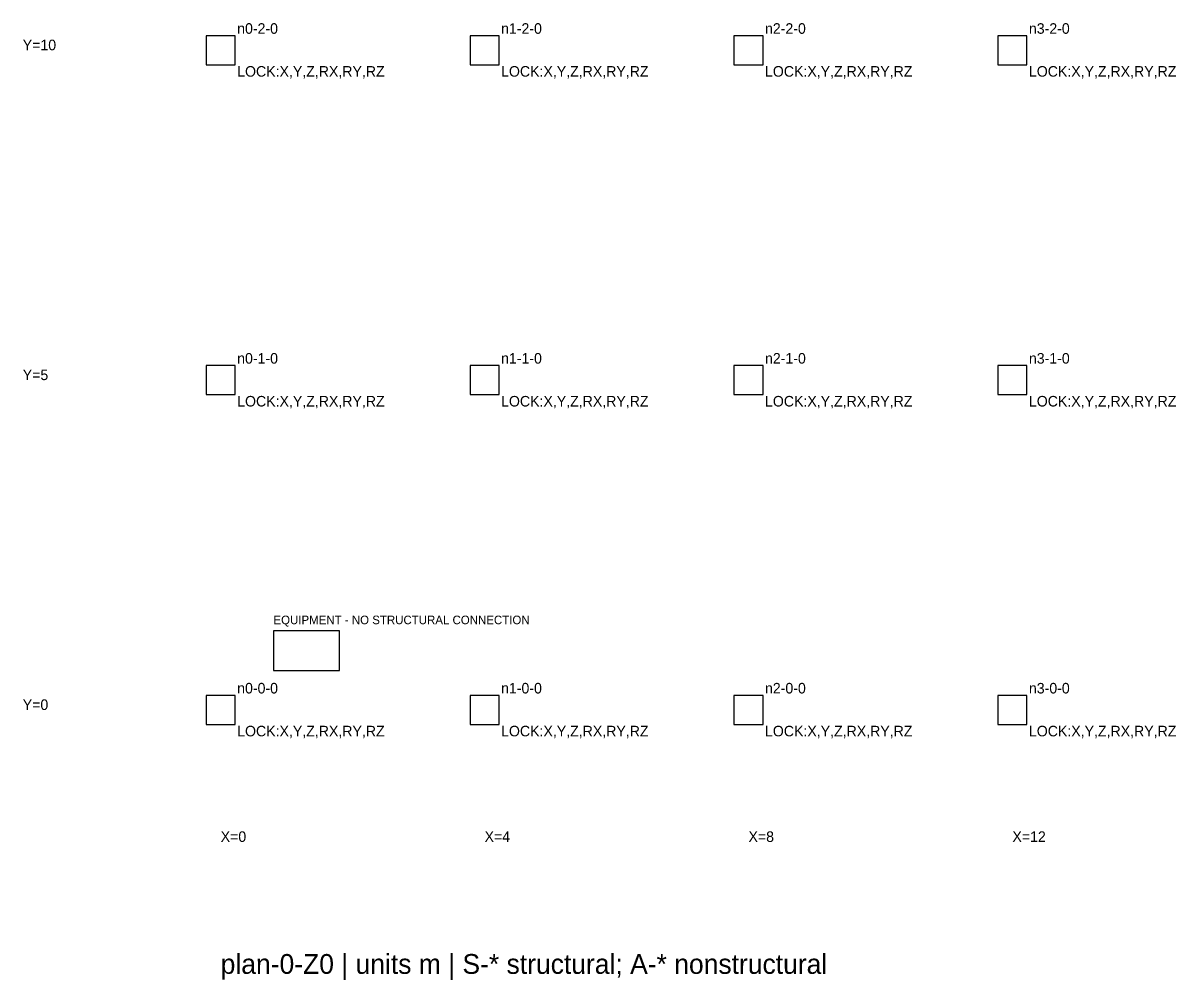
# Model space of a CAD drawing. Extents: x -3 to 372, y -4 to 10.
# Drawn here: x -3 to 14.48, y -4.09 to 10.41 of the extents above; entities that cross this region are included whole.
import ezdxf

# ---------------------------------------------------------------- set-up
doc = ezdxf.new("R2010")
doc.units = 0

msp = doc.modelspace()

# ---------------------------------------------------------------- linework, layer by layer
at = {"layer": 'A-COLUMN'}
for p, q in [((0.22, 10.22), (-0.22, 10.22)), ((-0.22, 10.22), (-0.22, 9.78)), ((0.22, 9.78), (0.22, 10.22)), ((4.22, 10.22), (3.78, 10.22)), ((3.78, 10.22), (3.78, 9.78)), ((4.22, 9.78), (4.22, 10.22)), ((8.22, 10.22), (7.78, 10.22)), ((7.78, 10.22), (7.78, 9.78)), ((8.22, 9.78), (8.22, 10.22)), ((12.22, 10.22), (11.78, 10.22)), ((11.78, 10.22), (11.78, 9.78)), ((12.22, 9.78), (12.22, 10.22)), ((-0.22, 9.78), (0.22, 9.78)), ((3.78, 9.78), (4.22, 9.78)), ((7.78, 9.78), (8.22, 9.78)), ((11.78, 9.78), (12.22, 9.78)), ((0.22, 5.22), (-0.22, 5.22)), ((-0.22, 5.22), (-0.22, 4.78)), ((0.22, 4.78), (0.22, 5.22)), ((4.22, 5.22), (3.78, 5.22)), ((3.78, 5.22), (3.78, 4.78)), ((4.22, 4.78), (4.22, 5.22)), ((8.22, 5.22), (7.78, 5.22)), ((7.78, 5.22), (7.78, 4.78)), ((8.22, 4.78), (8.22, 5.22)), ((12.22, 5.22), (11.78, 5.22)), ((11.78, 5.22), (11.78, 4.78)), ((12.22, 4.78), (12.22, 5.22)), ((-0.22, 4.78), (0.22, 4.78)), ((3.78, 4.78), (4.22, 4.78)), ((7.78, 4.78), (8.22, 4.78)), ((11.78, 4.78), (12.22, 4.78)), ((0.22, 0.22), (-0.22, 0.22)), ((-0.22, 0.22), (-0.22, -0.22)), ((0.22, -0.22), (0.22, 0.22)), ((4.22, 0.22), (3.78, 0.22)), ((3.78, 0.22), (3.78, -0.22)), ((4.22, -0.22), (4.22, 0.22)), ((8.22, 0.22), (7.78, 0.22)), ((7.78, 0.22), (7.78, -0.22)), ((8.22, -0.22), (8.22, 0.22)), ((12.22, 0.22), (11.78, 0.22)), ((11.78, 0.22), (11.78, -0.22)), ((12.22, -0.22), (12.22, 0.22)), ((-0.22, -0.22), (0.22, -0.22)), ((3.78, -0.22), (4.22, -0.22)), ((7.78, -0.22), (8.22, -0.22)), ((11.78, -0.22), (12.22, -0.22))]:
    msp.add_line(p, q, dxfattribs=at)
at = {"layer": 'A-EQUIPMENT'}
for p, q in [((1.8, 1.2), (0.8, 1.2)), ((0.8, 1.2), (0.8, 0.6)), ((1.8, 0.6), (1.8, 1.2)), ((0.8, 0.6), (1.8, 0.6))]:
    msp.add_line(p, q, dxfattribs=at)

# ---------------------------------------------------------------- texts
at = {"layer": 'A-DIM'}
for s, p in [('Y=10', (-3, 10)), ('Y=5', (-3, 5)), ('Y=0', (-3, 0)), ('X=0', (0, -2)), ('X=4', (4, -2)), ('X=8', (8, -2)), ('X=12', (12, -2))]:
    msp.add_text(s, height=0.16, dxfattribs=at).set_placement(p)
at = {"layer": 'A-EQUIPMENT-TAG'}
msp.add_text('EQUIPMENT - NO STRUCTURAL CONNECTION', height=0.13, dxfattribs=at).set_placement((0.8, 1.3))
at = {"layer": 'A-SUPPORT'}
for p in [(0.25, 9.6), (4.25, 9.6), (8.25, 9.6), (12.25, 9.6), (0.25, 4.6), (4.25, 4.6), (8.25, 4.6), (12.25, 4.6), (0.25, -0.4), (4.25, -0.4), (8.25, -0.4), (12.25, -0.4)]:
    msp.add_text('LOCK:X,Y,Z,RX,RY,RZ', height=0.16, dxfattribs=at).set_placement(p)
at = {"layer": 'ANNOTATION'}
msp.add_text('plan-0-Z0 | units m | S-* structural; A-* nonstructural', height=0.3, dxfattribs=at).set_placement((0, -4))
at = {"layer": 'S-NODE-TAG'}
for s, p in [('n0-2-0', (0.25, 10.25)), ('n1-2-0', (4.25, 10.25)), ('n2-2-0', (8.25, 10.25)), ('n3-2-0', (12.25, 10.25)), ('n0-1-0', (0.25, 5.25)), ('n1-1-0', (4.25, 5.25)), ('n2-1-0', (8.25, 5.25)), ('n3-1-0', (12.25, 5.25)), ('n0-0-0', (0.25, 0.25)), ('n1-0-0', (4.25, 0.25)), ('n2-0-0', (8.25, 0.25)), ('n3-0-0', (12.25, 0.25))]:
    msp.add_text(s, height=0.16, dxfattribs=at).set_placement(p)

doc.saveas('drawing.dxf')
